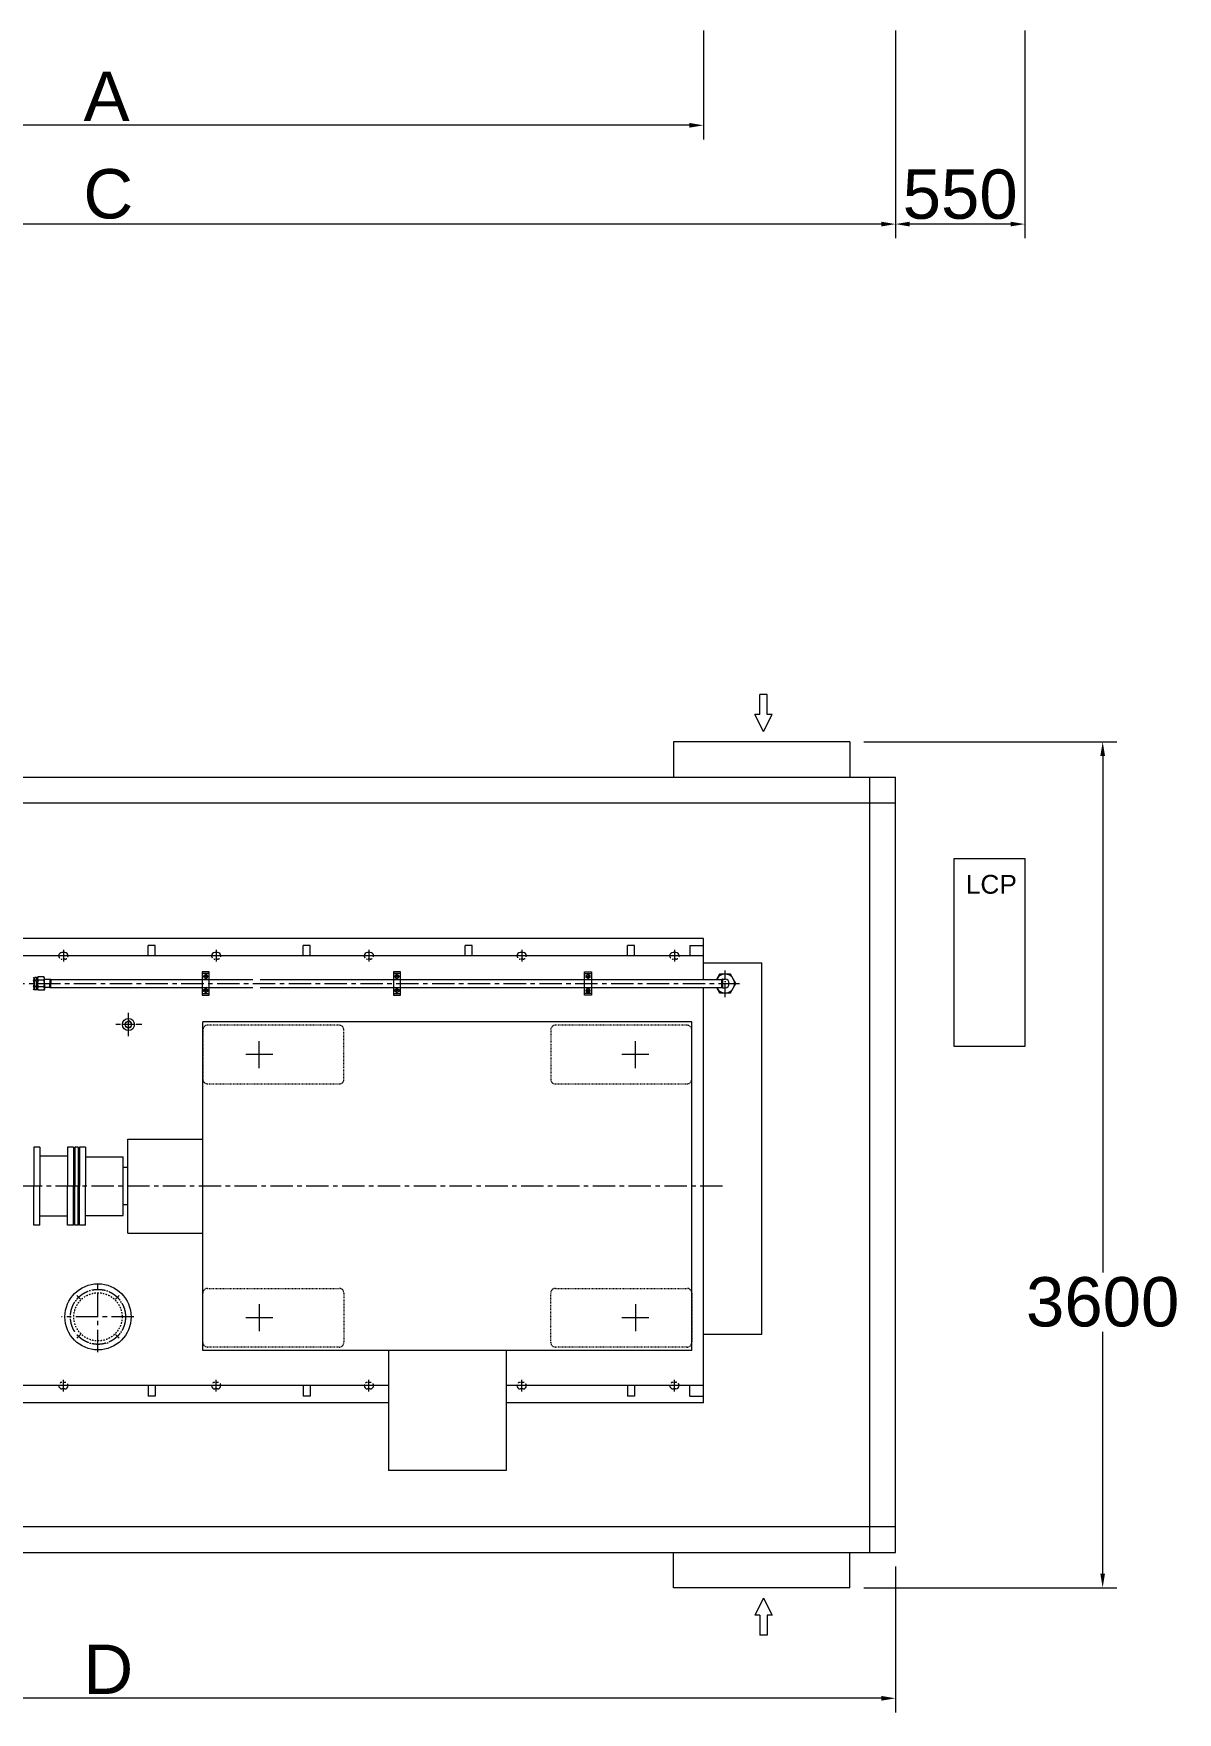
# Model space of a CAD drawing. Header units: millimetres. Extents: x -186 to 966092, y 1050 to 737262.
# Drawn here: x 502288 to 625916, y 241225 to 422723 of the extents above; entities that cross this region are included whole.
import ezdxf

# ---------------------------------------------------------------- set-up
doc = ezdxf.new("R2010")
doc.units = ezdxf.units.MM
doc.header["$LTSCALE"] = 25.4
for name, pattern in [('ACAD_ISO04W100', [30, 24, -3, 0, -3]), ('CENTER', [50.8, 31.75, -6.35, 6.35, -6.35]), ('CHAIN', [0.7087, 0.4724, -0.0591, 0.1181, -0.0591]), ('EB_DASH', [6, 3, -3])]:
    doc.linetypes.add(name, pattern=pattern)
doc.layers.get('Defpoints').update_dxf_attribs({"lineweight": 5})
doc.layers.add('06___ANNOTATIONS', color=7, linetype='Continuous', lineweight=5)
doc.layers.add('CAXA1', color=5, linetype='CENTER', lineweight=5)
doc.styles.add('Roman', font='arial.ttf')
doc.styles.get("Standard").update_dxf_attribs({"font": 'arial.ttf'})
doc.dimstyles.new('ISO-25', dxfattribs={"dimscale": 30, "dimtxt": 38.1, "dimasz": 38.1, "dimexe": 50.8, "dimexo": 50.8, "dimgap": 15.875, "dimtad": 1, "dimtih": 1, "dimtoh": 1, "dimdec": 1, "dimlfac": 0.03937, "dimdsep": 46, "dimtxsty": 'Standard', "dimcen": 63.5, "dimclrd": 7, "dimclre": 7, "dimclrt": 7, "dimadec": 0, "dimazin": 0, "dimtfac": 1, "dimtdec": 1, "dimtmove": 0, "dimatfit": 3, "dimfxl": 25.4, "dimlwd": 5, "dimlwe": 5, "dimarcsym": 0})

# ---------------------------------------------------------------- blocks, each defined once
blk = doc.blocks.new('*D242')
at = {"color": 7, "linetype": 'Continuous', "lineweight": 5, "transparency": 16777216}
for p, q in [((445530, 423064), (445530, 411283)), ((574693, 423064), (574693, 411283)), ((573169, 412807), (447054, 412807))]:
    blk.add_line(p, q, dxfattribs=at)
at = {"color": 7, "transparency": 16777216}
for points in [[(447054, 413061), (447054, 412553), (445530, 412807)], [(573169, 413061), (573169, 412553), (574693, 412807)]]:
    blk.add_solid(points, dxfattribs=at)
at = {"layer": 'Defpoints', "color": 0, "transparency": 16777216}
for p in [(445530, 424588), (574693, 424588), (445530, 412807)]:
    blk.add_point(p, dxfattribs=at)
at = {"color": 7, "lineweight": 5, "transparency": 16777216, "insert": (510181, 415950), "char_height": 5334, "attachment_point": 5, "style": 'Roman'}
blk.add_mtext('A', dxfattribs=at)
blk = doc.blocks.new('*D250')
at = {"color": 7, "linetype": 'Continuous', "lineweight": 5, "transparency": 16777216}
for p, q in [((595450, 423064), (595450, 400606)), ((609420, 423064), (609420, 400606)), ((607896, 402130), (596974, 402130))]:
    blk.add_line(p, q, dxfattribs=at)
at = {"color": 7, "transparency": 16777216}
for points in [[(596974, 402384), (596974, 401876), (595450, 402130)], [(607896, 402384), (607896, 401876), (609420, 402130)]]:
    blk.add_solid(points, dxfattribs=at)
at = {"layer": 'Defpoints', "color": 0, "transparency": 16777216}
for p in [(595450, 424588), (609420, 424588), (595450, 402130)]:
    blk.add_point(p, dxfattribs=at)
at = {"color": 7, "lineweight": 5, "transparency": 16777216, "insert": (602435, 405329), "char_height": 5334, "width": 37.46, "attachment_point": 5, "style": 'Roman'}
blk.add_mtext('550', dxfattribs=at)
blk = doc.blocks.new('*D243')
at = {"color": 7, "linetype": 'Continuous', "lineweight": 5, "transparency": 16777216}
for p, q in [((367099, 432231), (367099, 400606)), ((595450, 422931), (595450, 400606)), ((593926, 402130), (368623, 402130))]:
    blk.add_line(p, q, dxfattribs=at)
at = {"color": 7, "transparency": 16777216}
for points in [[(368623, 402384), (368623, 401876), (367099, 402130)], [(593926, 402384), (593926, 401876), (595450, 402130)]]:
    blk.add_solid(points, dxfattribs=at)
at = {"layer": 'Defpoints', "color": 0, "transparency": 16777216}
for p in [(367099, 433755), (595450, 424455), (367099, 402130)]:
    blk.add_point(p, dxfattribs=at)
at = {"color": 7, "lineweight": 5, "transparency": 16777216, "insert": (510360, 405364), "char_height": 5334, "attachment_point": 5, "style": 'Roman'}
blk.add_mtext('C', dxfattribs=at)
blk = doc.blocks.new('*D249')
at = {"color": 7, "linetype": 'Continuous', "lineweight": 5, "transparency": 16777216}
for p, q in [((592023, 346151), (619362, 346151)), ((617838, 344627), (617838, 288784)), ((617838, 256235), (617838, 282381)), ((592023, 254711), (619362, 254711))]:
    blk.add_line(p, q, dxfattribs=at)
at = {"color": 7, "transparency": 16777216}
for points in [[(617584, 344627), (618092, 344627), (617838, 346151)], [(617584, 256235), (618092, 256235), (617838, 254711)]]:
    blk.add_solid(points, dxfattribs=at)
at = {"layer": 'Defpoints', "color": 0, "transparency": 16777216}
for p in [(590499, 346151), (617838, 346151), (590499, 254711)]:
    blk.add_point(p, dxfattribs=at)
at = {"color": 7, "lineweight": 5, "transparency": 16777216, "insert": (617838, 285582), "char_height": 5334, "attachment_point": 5, "style": 'Roman'}
blk.add_mtext('3600', dxfattribs=at)
blk = doc.blocks.new('*D237')
at = {"color": 7, "linetype": 'Continuous', "lineweight": 5, "transparency": 16777216}
for p, q in [((425270, 256997), (425270, 241225)), ((595450, 256997), (595450, 241225)), ((593926, 242749), (426794, 242749))]:
    blk.add_line(p, q, dxfattribs=at)
at = {"color": 7, "transparency": 16777216}
for points in [[(426794, 243003), (426794, 242495), (425270, 242749)], [(593926, 243003), (593926, 242495), (595450, 242749)]]:
    blk.add_solid(points, dxfattribs=at)
at = {"layer": 'Defpoints', "color": 0, "transparency": 16777216}
for p in [(425270, 258521), (595450, 258521), (425270, 242749)]:
    blk.add_point(p, dxfattribs=at)
at = {"color": 7, "lineweight": 5, "transparency": 16777216, "insert": (510360, 245892), "char_height": 5334, "attachment_point": 5, "style": 'Roman'}
blk.add_mtext('D', dxfattribs=at)

msp = doc.modelspace()

# ---------------------------------------------------------------- linework, layer by layer
at = {"color": 7, "lineweight": 5}
for p, q in [((581569.53, 351289.34), (580785.83, 351289.34)), ((580785.83, 349125.22), (580785.83, 351289.34)), ((581569.53, 349125.22), (581569.53, 351289.34)), ((580780.59, 349125.22), (580242.41, 349125.22)), ((582102.47, 349125.22), (581564.29, 349125.22)), ((590499.23, 346150.83), (571449.23, 346150.83)), ((571449.23, 346150.83), (571449.23, 342340.83)), ((590499.23, 346150.83), (590499.23, 342340.83)), ((425269.81, 342340.83), (595449.81, 342340.83)), ((592655.81, 258520.83), (592655.81, 342340.83)), ((595449.81, 258520.83), (595449.81, 342340.83)), ((425269.81, 339546.83), (595449.81, 339546.83)), ((574692.58, 324893.06), (465463.91, 324893.06)), ((574692.58, 320457.92), (574692.58, 324893.06)), ((505663.56, 323380.01), (505358.76, 323380.01)), ((515418.36, 324149.35), (514656.36, 324149.35)), ((514656.36, 323033.78), (514656.36, 324149.35)), ((515418.36, 323033.78), (515418.36, 324149.35)), ((522173.56, 323380.01), (521868.76, 323380.01)), ((532182.36, 324149.35), (531420.36, 324149.35)), ((531420.36, 323033.78), (531420.36, 324149.35)), ((532182.36, 323033.78), (532182.36, 324149.35)), ((538683.56, 323380.01), (538378.76, 323380.01)), ((549708.36, 324149.35), (548946.36, 324149.35)), ((548946.36, 323033.78), (548946.36, 324149.35)), ((549708.36, 323033.78), (549708.36, 324149.35)), ((555193.56, 323380.01), (554888.76, 323380.01)), ((567234.36, 324149.35), (566472.36, 324149.35)), ((566472.36, 323033.78), (566472.36, 324149.35)), ((567234.36, 323033.78), (567234.36, 324149.35)), ((571703.56, 323380.01), (571398.76, 323380.01)), ((573205.16, 324149.35), (574692.58, 324149.35)), ((573205.16, 324149.35), (573205.16, 323033.78)), ((574692.58, 323033.78), (467990.07, 323033.78)), ((521279.7, 321296.12), (520517.7, 321296.12)), ((520517.7, 321296.12), (520517.7, 318756.12)), ((521279.7, 318756.12), (521279.7, 321296.12)), ((541940.59, 321296.12), (541178.59, 321296.12)), ((541178.59, 321296.12), (541178.59, 318756.12)), ((541940.59, 318756.12), (541940.59, 321296.12)), ((561839.48, 318756.12), (561839.48, 321296.12)), ((561839.48, 321296.12), (562601.48, 321296.12)), ((562601.48, 321296.12), (562601.48, 318756.12)), ((574692.58, 322249.43), (581010.51, 322249.43)), ((581010.51, 282117.43), (581010.51, 322249.43)), ((502336.65, 320610.24), (502288.26, 320694.06)), ((502336.65, 319442), (502288.26, 319358.18)), ((502336.65, 320025.95), (502336.65, 320610.24)), ((502336.65, 320610.24), (502336.65, 320026.04)), ((502336.65, 320521.34), (502336.65, 320610.24)), ((502336.65, 320559.35), (502388.16, 320559.35)), ((502336.65, 320025.95), (502336.65, 320559.35)), ((502336.65, 320026.3), (502336.65, 319442)), ((502336.65, 320026.3), (502336.65, 319492.9)), ((502336.65, 319442), (502336.65, 320026.2)), ((502336.65, 319530.9), (502336.65, 319442)), ((502336.65, 319492.9), (502388.16, 319492.9)), ((502387.45, 320610.24), (502435.84, 320694.06)), ((502387.45, 320610.24), (502387.45, 320445.14)), ((502387.45, 320026.04), (502387.45, 320610.24)), ((502387.45, 320026.2), (502387.45, 319442)), ((502387.45, 319442), (502387.45, 319607.1)), ((502387.45, 319442), (502435.84, 319358.18)), ((502593.06, 320694.06), (502435.84, 320694.06)), ((502593.06, 320385.45), (502435.84, 320385.45)), ((502593.06, 319666.79), (502435.84, 319666.79)), ((502641.45, 320610.24), (502593.06, 320694.06)), ((502641.45, 319442), (502593.06, 319358.18)), ((502641.45, 320025.95), (502641.45, 320610.24)), ((502641.45, 320521.34), (502641.45, 320610.24)), ((502641.45, 320610.24), (502641.45, 320026.04)), ((502717.65, 320521.34), (502641.45, 320521.34)), ((502641.45, 320026.3), (502641.45, 319442)), ((502641.45, 319442), (502641.45, 320026.2)), ((502717.65, 319530.9), (502641.45, 319530.9)), ((502641.45, 319530.9), (502641.45, 319442)), ((502717.65, 320648.55), (502773.25, 320744.86)), ((502717.65, 320521.34), (502717.65, 320648.55)), ((502717.65, 320648.55), (502717.65, 320026.04)), ((502717.65, 319403.69), (502717.65, 320026.2)), ((502717.65, 319530.9), (502717.65, 319403.69)), ((503398.65, 320744.86), (502773.25, 320744.86)), ((503398.65, 320385.45), (502773.25, 320385.45)), ((503398.65, 319666.79), (502773.25, 319666.79)), ((503454.25, 320648.55), (503398.65, 320744.86)), ((503454.25, 320026.04), (503454.25, 320648.55)), ((504037.92, 320457.92), (503454.25, 320457.92)), ((503454.25, 320026.2), (503454.25, 319403.69)), ((503454.25, 319403.69), (503454.25, 319594.4)), ((504037.92, 319594.32), (503454.25, 319594.32)), ((504089.25, 320369.02), (504037.92, 320457.92)), ((504037.92, 320457.92), (504037.92, 320026.21)), ((504037.92, 319594.32), (504037.92, 320026.03)), ((504089.25, 319683.22), (504037.92, 319594.32)), ((504089.25, 320369.02), (504140.58, 320457.92)), ((504089.25, 320026.39), (504089.25, 320369.02)), ((504089.25, 320025.85), (504089.25, 319683.22)), ((504089.25, 319683.22), (504140.58, 319594.32)), ((504140.58, 320457.92), (508639.15, 320457.92)), ((504140.58, 320457.92), (504140.58, 320026.21)), ((504140.58, 319594.32), (504140.58, 320026.03)), ((504140.58, 319594.32), (508639.15, 319594.32)), ((508639.15, 320457.92), (525998.04, 320457.92)), ((508639.15, 319594.32), (525998.04, 319594.32)), ((521279.7, 321092.92), (520517.7, 321092.92)), ((526760.04, 320457.92), (576669.22, 320457.92)), ((526760.04, 319594.32), (576669.22, 319594.32)), ((541940.59, 321092.92), (541178.59, 321092.92)), ((561839.48, 321092.92), (562601.48, 321092.92)), ((574692.58, 274692.5), (574692.58, 319594.32)), ((576720.54, 320369.02), (576669.22, 320457.92)), ((576669.22, 319594.32), (576669.22, 320457.92)), ((576720.54, 319683.22), (576669.22, 319594.32)), ((576720.54, 320369.02), (576800.58, 320483.32)), ((576720.54, 320026.12), (576720.54, 320369.02)), ((576720.54, 320026.12), (576720.54, 319683.22)), ((576720.54, 319683.22), (576800.58, 319568.92)), ((576800.58, 320483.32), (577026.16, 320483.32)), ((576800.58, 319568.92), (576800.58, 320483.32)), ((576800.58, 319568.92), (577026.16, 319568.92)), ((502593.06, 319358.18), (502435.84, 319358.18)), ((502717.65, 319403.69), (502773.25, 319307.38)), ((503398.65, 319307.38), (502773.25, 319307.38)), ((503454.25, 319403.69), (503398.65, 319307.38)), ((520517.7, 318959.32), (521279.7, 318959.32)), ((520517.7, 318756.12), (521279.7, 318756.12)), ((541178.59, 318959.32), (541940.59, 318959.32)), ((541178.59, 318756.12), (541940.59, 318756.12)), ((562601.48, 318959.32), (561839.48, 318959.32)), ((562601.48, 318756.12), (561839.48, 318756.12)), ((512538.78, 314325.88), (512538.78, 316861.66)), ((573422.58, 315899.43), (520590.58, 315899.43)), ((520590.58, 280339.43), (520590.58, 315899.43)), ((573422.58, 280339.43), (573422.58, 315899.43)), ((512462.58, 293039.43), (512462.58, 303199.43)), ((512462.58, 303199.43), (520590.58, 303199.43)), ((502963.49, 302321.41), (502312.74, 302321.41)), ((502312.74, 302321.41), (502312.74, 298119.43)), ((502963.49, 302321.41), (502963.49, 298119.43)), ((505938.34, 301356.5), (502963.49, 301356.5)), ((505938.34, 302321.41), (505938.34, 298119.43)), ((506589.08, 302321.41), (505938.34, 302321.41)), ((506589.08, 302321.41), (506589.08, 298119.43)), ((506737.83, 302321.41), (506737.83, 298119.43)), ((507091.09, 302321.41), (506737.83, 302321.41)), ((507091.09, 302321.41), (507091.09, 298119.43)), ((507239.83, 302321.41), (507239.83, 298119.43)), ((507890.58, 302321.41), (507239.83, 302321.41)), ((507890.58, 302321.41), (507890.58, 298119.43)), ((507890.58, 301280.21), (511954.58, 301280.21)), ((511954.58, 294958.66), (511954.58, 301280.21)), ((511954.58, 296087.43), (511954.58, 300151.43)), ((512462.58, 300151.43), (511954.58, 300151.43)), ((502312.74, 293917.46), (502312.74, 298119.43)), ((502963.49, 293917.46), (502963.49, 298119.43)), ((505938.34, 293917.46), (505938.34, 298119.43)), ((506589.08, 293917.46), (506589.08, 298119.43)), ((506737.83, 293917.46), (506737.83, 298119.43)), ((507091.09, 293917.46), (507091.09, 298119.43)), ((507239.83, 293917.46), (507239.83, 298119.43)), ((507890.58, 293917.46), (507890.58, 298119.43)), ((512462.58, 296087.43), (511954.58, 296087.43)), ((505938.34, 294882.37), (502963.49, 294882.37)), ((507890.58, 294958.66), (511954.58, 294958.66)), ((502963.49, 293917.46), (502312.74, 293917.46)), ((506589.08, 293917.46), (505938.34, 293917.46)), ((507091.09, 293917.46), (506737.83, 293917.46)), ((507890.58, 293917.46), (507239.83, 293917.46)), ((512462.58, 293039.43), (520590.58, 293039.43)), ((574692.58, 282117.43), (581010.51, 282117.43)), ((573422.58, 280339.43), (520590.58, 280339.43)), ((540656.58, 280339.43), (540656.58, 267385.43)), ((553356.58, 280339.43), (553356.58, 267385.43)), ((540656.58, 276551.78), (469384.53, 276551.78)), ((505663.56, 276196.18), (505358.76, 276196.18)), ((514656.36, 276542.41), (514656.36, 275426.84)), ((515418.36, 276542.41), (515418.36, 275426.84)), ((522173.56, 276196.18), (521868.76, 276196.18)), ((531420.36, 276542.41), (531420.36, 275426.84)), ((532182.36, 276542.41), (532182.36, 275426.84)), ((538683.56, 276196.18), (538378.76, 276196.18)), ((574692.58, 276551.78), (553356.58, 276551.78)), ((555193.56, 276196.18), (554888.76, 276196.18)), ((566472.36, 276542.41), (566472.36, 275426.84)), ((567234.36, 276542.41), (567234.36, 275426.84)), ((571703.56, 276196.18), (571398.76, 276196.18)), ((573205.16, 275426.84), (573205.16, 276542.41)), ((540656.58, 274692.5), (468957.33, 274692.5)), ((515418.36, 275426.84), (514656.36, 275426.84)), ((532182.36, 275426.84), (531420.36, 275426.84)), ((574692.58, 274692.5), (553356.58, 274692.5)), ((567234.36, 275426.84), (566472.36, 275426.84)), ((573205.16, 275426.84), (574692.58, 275426.84)), ((553356.58, 267385.43), (540656.58, 267385.43)), ((425269.81, 261314.83), (595449.81, 261314.83)), ((425269.81, 258520.83), (595449.81, 258520.83)), ((571449.23, 254710.83), (571449.23, 258520.83)), ((590499.23, 254710.83), (590499.23, 258520.83)), ((590499.23, 254710.83), (571449.23, 254710.83)), ((580780.59, 251736.45), (580242.41, 251736.45)), ((580785.83, 251736.45), (580785.83, 249572.32)), ((582102.47, 251736.45), (581564.29, 251736.45)), ((581569.53, 251736.45), (581569.53, 249572.32)), ((581569.53, 249572.32), (580785.83, 249572.32))]:
    msp.add_line(p, q, dxfattribs=at)
at = {"color": 7, "linetype": 'Continuous', "lineweight": 5, "ltscale": 15}
for p, q in [((581172.44, 347281.16), (580242.41, 349125.22)), ((581172.44, 347281.16), (582102.47, 349125.22)), ((581172.44, 253580.5), (580242.41, 251736.45)), ((581172.44, 253580.5), (582102.47, 251736.45))]:
    msp.add_line(p, q, dxfattribs=at)
at = {"color": 7, "linetype": 'ACAD_ISO04W100', "lineweight": 5, "ltscale": 2.5}
for p, q in [((505511.16, 323672.77), (505511.16, 322394.8)), ((522021.16, 323672.77), (522021.16, 322394.8)), ((538531.16, 323672.77), (538531.16, 322394.8)), ((555041.16, 323672.77), (555041.16, 322394.8)), ((571551.16, 323672.77), (571551.16, 322394.8)), ((577026.16, 318541.71), (577026.16, 321450.68)), ((521163.33, 320788.12), (520633.38, 320788.12)), ((520898.7, 321062.5), (520898.7, 320496.83)), ((520898.7, 318989.74), (520898.7, 319555.41)), ((541824.23, 320788.12), (541294.28, 320788.12)), ((541559.59, 321062.5), (541559.59, 320496.83)), ((541559.59, 318989.74), (541559.59, 319555.41)), ((561955.85, 320788.12), (562485.79, 320788.12)), ((562220.48, 321062.5), (562220.48, 320496.83)), ((562220.48, 318989.74), (562220.48, 319555.41)), ((521163.33, 319264.12), (520633.38, 319264.12)), ((541824.23, 319264.12), (541294.28, 319264.12)), ((561955.85, 319264.12), (562485.79, 319264.12)), ((505511.16, 275903.43), (505511.16, 277181.39)), ((522021.16, 275903.43), (522021.16, 277181.39)), ((538531.16, 275903.43), (538531.16, 277181.39)), ((555041.16, 275903.43), (555041.16, 277181.39)), ((571551.16, 275912.8), (571551.16, 277190.77))]:
    msp.add_line(p, q, dxfattribs=at)
at = {"color": 7, "linetype": 'EB_DASH', "lineweight": 5, "ltscale": 3}
for p, q in [((505663.56, 322668.81), (505358.76, 322668.81)), ((522173.56, 322668.81), (521868.76, 322668.81)), ((538683.56, 322668.81), (538378.76, 322668.81)), ((555193.56, 322668.81), (554888.76, 322668.81)), ((571703.56, 322668.81), (571398.76, 322668.81)), ((505663.56, 276907.38), (505358.76, 276907.38)), ((522173.56, 276907.38), (521868.76, 276907.38)), ((538683.56, 276907.38), (538378.76, 276907.38)), ((555193.56, 276907.38), (554888.76, 276907.38)), ((571703.56, 276907.38), (571398.76, 276907.38))]:
    msp.add_line(p, q, dxfattribs=at)
at = {"color": 7, "linetype": 'ACAD_ISO04W100', "lineweight": 5}
for p, q in [((513981.12, 315596.66), (511164.4, 315596.66)), ((506946.54, 286290.22), (507346.1, 285890.66)), ((511549.17, 286290.22), (511149.61, 285890.66)), ((506946.54, 281687.59), (507346.1, 282087.15)), ((511549.17, 281687.59), (511149.61, 282087.15))]:
    msp.add_line(p, q, dxfattribs=at)
at = {"color": 7, "linetype": 'CHAIN', "lineweight": 5, "ltscale": 10}
for p, q in [((528138.44, 312343.43), (525234.72, 312343.43)), ((526686.58, 310891.57), (526686.58, 313795.3)), ((568778.44, 312343.43), (565874.72, 312343.43)), ((567326.58, 310891.57), (567326.58, 313795.3)), ((526686.58, 285347.3), (526686.58, 282443.57)), ((567326.58, 285347.3), (567326.58, 282443.57)), ((528138.44, 283895.43), (525234.72, 283895.43)), ((568778.44, 283895.43), (565874.72, 283895.43))]:
    msp.add_line(p, q, dxfattribs=at)
at = {"color": 7, "lineweight": 5}
for points in [[(609419.81, 313220.68), (601799.81, 313220.68), (601799.81, 333540.68), (609419.81, 333540.68)], [(520898.7, 321016.72), (520700.72, 320902.42), (520700.72, 320673.82), (520898.7, 320559.52), (521096.67, 320673.82), (521096.67, 320902.42)], [(520898.7, 319035.52), (520700.72, 319149.82), (520700.72, 319378.42), (520898.7, 319492.72), (521096.67, 319378.42), (521096.67, 319149.82)], [(541559.59, 321016.72), (541361.62, 320902.42), (541361.62, 320673.82), (541559.59, 320559.52), (541757.56, 320673.82), (541757.56, 320902.42)], [(541559.59, 319035.52), (541361.62, 319149.82), (541361.62, 319378.42), (541559.59, 319492.72), (541757.56, 319378.42), (541757.56, 319149.82)], [(562220.48, 321016.72), (562418.46, 320902.42), (562418.46, 320673.82), (562220.48, 320559.52), (562022.51, 320673.82), (562022.51, 320902.42)], [(562220.48, 319035.52), (562418.46, 319149.82), (562418.46, 319378.42), (562220.48, 319492.72), (562022.51, 319378.42), (562022.51, 319149.82)]]:
    msp.add_lwpolyline(points, close=True, dxfattribs=at)
msp.add_lwpolyline([(576100.98, 319594.32), (576438.92, 319008.99), (577613.4, 319008.99), (578200.64, 320026.12), (577613.4, 321043.25), (576438.92, 321043.25), (576100.98, 320457.92)], dxfattribs=at)
at = {"color": 7, "linetype": 'EB_DASH', "lineweight": 5}
for points in [[(535322.58, 315518.43), (521098.58, 315518.43, 0.414213562), (520590.58, 315010.43), (520590.58, 309676.43, 0.414213562), (521098.58, 309168.43), (535322.58, 309168.43, 0.414213562), (535830.58, 309676.43), (535830.58, 315010.43, 0.414213562)], [(572914.58, 315518.43), (558690.58, 315518.43, 0.414213562), (558182.58, 315010.43), (558182.58, 309676.43, 0.414213562), (558690.58, 309168.43), (572914.58, 309168.43, 0.414213562), (573422.58, 309676.43), (573422.58, 315010.43, 0.414213562)], [(535322.58, 280720.43), (521098.58, 280720.43, -0.414213562), (520590.58, 281228.43), (520590.58, 286562.43, -0.414213562), (521098.58, 287070.43), (535322.58, 287070.43, -0.414213562), (535830.58, 286562.43), (535830.58, 281228.43, -0.414213562)], [(572914.58, 280720.43), (558690.58, 280720.43, -0.414213562), (558182.58, 281228.43), (558182.58, 286562.43, -0.414213562), (558690.58, 287070.43), (572914.58, 287070.43, -0.414213562), (573422.58, 286562.43), (573422.58, 281228.43, -0.414213562)]]:
    msp.add_lwpolyline(points, format="xyb", close=True, dxfattribs=at)
at = {"color": 7, "lineweight": 5}
for centre, radius in [((520898.7, 320788.12), 197.97), ((520898.7, 319264.12), 197.97), ((541559.59, 320788.12), 197.97), ((541559.59, 319264.12), 197.97), ((562220.48, 320788.12), 197.97), ((562220.48, 319264.12), 197.97), ((512538.78, 315596.66), 650.75), ((512538.78, 315596.66), 334.67), ((509247.85, 283988.9), 3574.34)]:
    msp.add_circle(centre, radius, dxfattribs=at)
at = {"color": 7, "linetype": 'ACAD_ISO04W100', "lineweight": 5, "ltscale": 2.5}
msp.add_circle((509247.85, 283988.9), 2974.85, dxfattribs=at)
at = {"color": 7, "linetype": 'EB_DASH', "lineweight": 5, "ltscale": 2}
msp.add_circle((509247.85, 283988.9), 2602.99, dxfattribs=at)
at = {"color": 7, "lineweight": 5}
for centre, radius, start, end in [((505358.76, 323024.41), 355.6, 90, 180), ((505663.56, 323024.41), 355.6, 0, 90), ((521868.76, 323024.41), 355.6, 90, 180), ((522173.56, 323024.41), 355.6, 0, 90), ((538378.76, 323024.41), 355.6, 90, 180), ((538683.56, 323024.41), 355.6, 0, 90), ((554888.76, 323024.41), 355.6, 90, 180), ((555193.56, 323024.41), 355.6, 0, 90), ((571398.76, 323024.41), 355.6, 90, 180), ((571703.56, 323024.41), 355.6, 0, 90), ((502066.45, 320539.75), 270.2, 325.1748168, 34.8251832), ((500977.82, 320026.04), 1358.83, 0, 15.3371735), ((500977.82, 320026.2), 1358.83, 344.6628265, 0), ((502066.45, 319512.49), 270.2, 325.1748168, 34.8251832), ((502657.65, 320539.75), 270.2, 145.1748168, 214.8251832), ((503746.28, 320026.04), 1358.83, 164.6628265, 180), ((503746.28, 320026.2), 1358.83, 180, 195.3371735), ((502657.65, 319512.49), 270.2, 145.1748168, 214.8251832), ((502371.25, 320539.75), 270.2, 325.1748168, 34.8251832), ((501282.62, 320026.04), 1358.83, 0, 15.3371735), ((501282.62, 320026.2), 1358.83, 344.6628265, 0), ((502371.25, 319512.49), 270.2, 325.1748168, 34.8251832), ((503035.86, 320565.15), 318.21, 145.6157525, 214.3842475), ((503907.08, 320026.04), 1189.43, 162.4120462, 180), ((503907.08, 320026.2), 1189.43, 180, 197.5879538), ((503035.86, 319487.09), 318.21, 145.6157525, 214.3842475), ((503136.04, 320565.15), 318.21, 325.6157525, 34.3842475), ((502264.82, 320026.04), 1189.43, 0, 17.5879538), ((502264.82, 320026.2), 1189.43, 342.4120462, 0), ((503136.04, 319487.09), 318.21, 325.6157525, 34.3842475), ((504089.25, 320369.02), 102.65, 60, 120), ((504089.25, 319683.22), 102.65, 240, 300), ((577026.16, 320026.12), 1017.13, 205.1207859, 154.8792141), ((576747.78, 320403.99), 95.29, 56.3544434, 145.5330408), ((576747.78, 319648.25), 95.29, 214.4669592, 303.6455566), ((577026.16, 320026.12), 457.2, 270, 90), ((512538.78, 315596.66), 371.86, 180, 90), ((505358.76, 276551.78), 355.6, 180, 270), ((505663.56, 276551.78), 355.6, 270, 0), ((521868.76, 276551.78), 355.6, 180, 270), ((522173.56, 276551.78), 355.6, 270, 0), ((538378.76, 276551.78), 355.6, 180, 270), ((538683.56, 276551.78), 355.6, 270, 0), ((554888.76, 276551.78), 355.6, 180, 270), ((555193.56, 276551.78), 355.6, 270, 0), ((571398.76, 276551.78), 355.6, 180, 270), ((571703.56, 276561.16), 355.6, 270, 0)]:
    msp.add_arc(centre, radius, start, end, dxfattribs=at)
at = {"color": 7, "linetype": 'EB_DASH', "lineweight": 5, "ltscale": 3}
for centre, start, end in [((505358.76, 323024.41), 180, 270), ((505663.56, 323024.41), 270, 0), ((521868.76, 323024.41), 180, 270), ((522173.56, 323024.41), 270, 0), ((538378.76, 323024.41), 180, 270), ((538683.56, 323024.41), 270, 0), ((554888.76, 323024.41), 180, 270), ((555193.56, 323024.41), 270, 0), ((571398.76, 323024.41), 180, 270), ((571703.56, 323024.41), 270, 0), ((505358.76, 276551.78), 90, 180), ((505663.56, 276551.78), 0, 90), ((521868.76, 276551.78), 90, 180), ((522173.56, 276551.78), 0, 90), ((538378.76, 276551.78), 90, 180), ((538683.56, 276551.78), 0, 90), ((554888.76, 276551.78), 90, 180), ((555193.56, 276551.78), 0, 90), ((571398.76, 276551.78), 90, 180), ((571703.56, 276561.16), 0, 90)]:
    msp.add_arc(centre, 355.6, start, end, dxfattribs=at)
at = {"layer": 'CAXA1', "linetype": 'CENTER', "lineweight": 5, "ltscale": 3}
for p, q in [((498898.5, 320026.12), (578577.08, 320026.12)), ((576757.77, 298119.43), (363329.11, 298119.43)), ((509247.85, 280183.31), (509247.85, 287849.82)), ((513132.44, 283988.9), (505321.28, 283988.9))]:
    msp.add_line(p, q, dxfattribs=at)

# ---------------------------------------------------------------- texts
at = {"layer": '06___ANNOTATIONS', "color": 7, "linetype": 'Continuous', "lineweight": 5, "insert": (603044.82, 330735.25), "char_height": 2031.996, "width": 109153.0252, "attachment_point": 4, "style": 'Roman'}
msp.add_mtext('LCP', dxfattribs=at)

# ---------------------------------------------------------------- dimensions: what is measured, and where the dimension line sits
at = {"color": 7, "lineweight": 5}
for base, p1, p2, text, picture, middle in [((367098.73, 402129.83), (595449.81, 424454.72), (367098.73, 433755.44), 'C', '*D243', (510359.81, 402129.83)), ((445530.28, 412806.89), (574692.58, 424588.07), (445530.28, 424588.07), 'A', '*D242', (510180.62, 412806.89))]:
    dim = msp.add_linear_dim(base=base, p1=p1, p2=p2, angle=180, text=text, dimstyle='ISO-25', override={"dimscale": 30, "dimtxt": 177.8, "dimasz": 50.8, "dimpost": '\\X', "dimtxsty": 'Roman'}, dxfattribs=at)
    dim.commit()
    dim.dimension.update_dxf_attribs({"geometry": picture, "text_midpoint": middle, "dimtype": 160})
for base, p1, p2, angle, picture, middle in [((595449.81, 402129.83), (609419.81, 424588.07), (595449.81, 424588.07), 180, '*D250', (602434.81, 402129.83)), ((617838.35, 346150.83), (590499.23, 254710.83), (590499.23, 346150.83), 270, '*D249', (617838.35, 285582.2))]:
    dim = msp.add_linear_dim(base=base, p1=p1, p2=p2, angle=angle, dimstyle='ISO-25', override={"dimscale": 30, "dimtxt": 177.8, "dimasz": 50.8, "dimdec": 0, "dimpost": '\\X', "dimtxsty": 'Roman'}, dxfattribs=at)
    dim.commit()
    dim.dimension.update_dxf_attribs({"geometry": picture, "text_midpoint": middle, "dimtype": 160})
dim = msp.add_linear_dim(base=(425269.81, 242748.85), p1=(595449.81, 258520.83), p2=(425269.81, 258520.83), angle=180, text='D', dimstyle='ISO-25', override={"dimscale": 30, "dimtxt": 177.8, "dimasz": 50.8, "dimpost": '\\X', "dimtxsty": 'Roman'}, dxfattribs=at)
dim.commit()
dim.dimension.update_dxf_attribs({"geometry": '*D237', "text_midpoint": (510359.81, 245892.1)})

doc.saveas('drawing.dxf')
